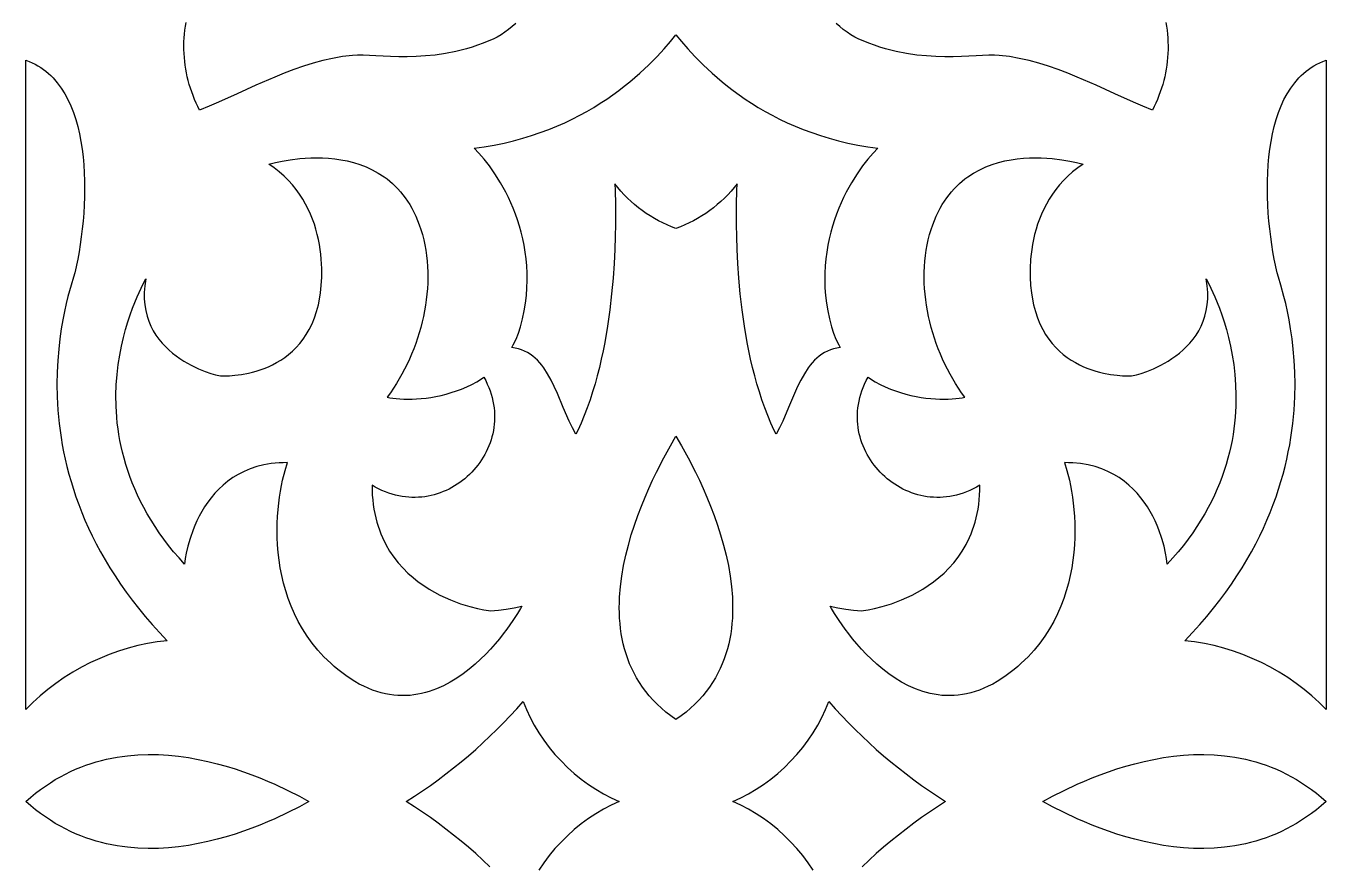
# Model space of a CAD drawing. Extents: x -350 to 350, y -780 to 780.
# Drawn here: x -270 to -190, y -305.6 to -253.9 of the extents above; entities that cross this region are included whole.
import ezdxf

# ---------------------------------------------------------------- set-up
doc = ezdxf.new("R2010")
doc.units = 0
doc.layers.add('LAYER_1', color=18, linetype='CONTINUOUS')

msp = doc.modelspace()

# ---------------------------------------------------------------- linework, layer by layer
at = {"layer": 'LAYER_1'}
for points in [[(-239.857, -253.75), (-240.075, -253.942), (-240.299, -254.123), (-240.53, -254.292), (-240.767, -254.448), (-241.009, -254.59), (-241.258, -254.717), (-241.511, -254.83), (-241.862, -254.969), (-242.21, -255.094), (-242.553, -255.207), (-242.891, -255.307), (-243.225, -255.397), (-243.554, -255.475), (-244.196, -255.602), (-244.818, -255.693), (-245.417, -255.753), (-245.992, -255.787), (-246.542, -255.8), (-247.067, -255.796), (-247.563, -255.78), (-248.47, -255.734), (-249.252, -255.7), (-249.593, -255.699), (-249.9, -255.716), (-250.518, -255.792), (-251.13, -255.9), (-251.736, -256.036), (-252.337, -256.198), (-252.933, -256.383), (-253.524, -256.588), (-254.111, -256.81), (-254.695, -257.046), (-255.856, -257.548), (-257.01, -258.072), (-258.162, -258.593), (-258.738, -258.845), (-259.316, -259.088), (-259.427, -258.868), (-259.532, -258.646), (-259.63, -258.421), (-259.721, -258.194), (-259.806, -257.966), (-259.883, -257.735), (-259.954, -257.503), (-260.018, -257.269), (-260.075, -257.034), (-260.125, -256.798), (-260.168, -256.561), (-260.204, -256.322), (-260.234, -256.083), (-260.256, -255.844), (-260.272, -255.603), (-260.281, -255.363), (-260.283, -255.122), (-260.278, -254.882), (-260.266, -254.641), (-260.247, -254.401), (-260.222, -254.162), (-260.189, -253.922), (-260.15, -253.684)], [(-199.854, -253.684), (-199.815, -253.922), (-199.783, -254.162), (-199.757, -254.401), (-199.738, -254.641), (-199.726, -254.882), (-199.721, -255.122), (-199.723, -255.363), (-199.732, -255.603), (-199.748, -255.844), (-199.771, -256.083), (-199.8, -256.322), (-199.836, -256.561), (-199.88, -256.798), (-199.93, -257.034), (-199.987, -257.269), (-200.05, -257.503), (-200.121, -257.735), (-200.199, -257.966), (-200.283, -258.194), (-200.374, -258.421), (-200.472, -258.646), (-200.577, -258.868), (-200.689, -259.088), (-201.266, -258.845), (-201.843, -258.593), (-202.995, -258.072), (-204.149, -257.548), (-205.309, -257.046), (-205.893, -256.81), (-206.481, -256.588), (-207.072, -256.383), (-207.667, -256.198), (-208.268, -256.036), (-208.874, -255.9), (-209.486, -255.792), (-210.105, -255.716), (-210.411, -255.699), (-210.753, -255.7), (-211.535, -255.734), (-212.441, -255.78), (-212.938, -255.796), (-213.462, -255.8), (-214.012, -255.787), (-214.588, -255.753), (-215.187, -255.693), (-215.808, -255.602), (-216.451, -255.475), (-216.78, -255.397), (-217.113, -255.307), (-217.452, -255.207), (-217.795, -255.094), (-218.142, -254.969), (-218.494, -254.83), (-218.747, -254.717), (-218.995, -254.59), (-219.237, -254.448), (-219.474, -254.292), (-219.705, -254.123), (-219.929, -253.942), (-220.147, -253.75)], [(-241.453, -305.621), (-241.887, -305.216), (-242.328, -304.818), (-242.776, -304.428), (-243.231, -304.047), (-243.693, -303.673), (-244.162, -303.308), (-244.637, -302.952), (-245.119, -302.604), (-245.606, -302.265), (-246.099, -301.935), (-246.598, -301.612), (-246.099, -301.288), (-245.606, -300.958), (-245.119, -300.619), (-244.637, -300.272), (-244.162, -299.915), (-243.693, -299.55), (-243.231, -299.177), (-242.776, -298.795), (-242.328, -298.405), (-241.887, -298.007), (-241.453, -297.602), (-241.028, -297.189), (-240.61, -296.769), (-240.201, -296.341), (-239.8, -295.906), (-239.408, -295.464), (-239.211, -295.959), (-238.983, -296.447), (-238.727, -296.924), (-238.444, -297.391), (-238.136, -297.845), (-237.803, -298.286), (-237.449, -298.712), (-237.073, -299.12), (-236.678, -299.51), (-236.265, -299.881), (-235.835, -300.231), (-235.391, -300.557), (-234.933, -300.86), (-234.464, -301.137), (-233.984, -301.387), (-233.495, -301.612), (-233.984, -301.836), (-234.464, -302.086), (-234.933, -302.363), (-235.391, -302.666), (-235.835, -302.993), (-236.265, -303.342), (-236.678, -303.713), (-237.073, -304.103), (-237.449, -304.512), (-237.803, -304.937), (-238.136, -305.378), (-238.444, -305.832)], [(-221.56, -305.832), (-221.869, -305.378), (-222.201, -304.937), (-222.556, -304.512), (-222.932, -304.103), (-223.327, -303.713), (-223.74, -303.342), (-224.169, -302.993), (-224.613, -302.666), (-225.071, -302.363), (-225.541, -302.086), (-226.02, -301.836), (-226.509, -301.612), (-226.02, -301.387), (-225.541, -301.137), (-225.071, -300.86), (-224.613, -300.557), (-224.169, -300.231), (-223.74, -299.881), (-223.327, -299.51), (-222.932, -299.12), (-222.556, -298.712), (-222.201, -298.286), (-221.869, -297.845), (-221.56, -297.391), (-221.277, -296.924), (-221.021, -296.447), (-220.793, -295.959), (-220.596, -295.464), (-220.204, -295.906), (-219.803, -296.341), (-219.394, -296.769), (-218.977, -297.189), (-218.551, -297.602), (-218.118, -298.007), (-217.677, -298.405), (-217.229, -298.795), (-216.773, -299.177), (-216.311, -299.55), (-215.842, -299.915), (-215.367, -300.272), (-214.886, -300.619), (-214.398, -300.958), (-213.905, -301.288), (-213.407, -301.612), (-213.905, -301.935), (-214.398, -302.265), (-214.886, -302.604), (-215.367, -302.952), (-215.842, -303.308), (-216.311, -303.673), (-216.773, -304.047), (-217.229, -304.428), (-217.677, -304.818), (-218.118, -305.216), (-218.551, -305.621)]]:
    msp.add_lwpolyline(points, dxfattribs=at)
for points in [[(-229.669, -254.862), (-229.28, -255.311), (-228.835, -255.793), (-228.333, -256.298), (-227.773, -256.819), (-227.154, -257.349), (-226.823, -257.614), (-226.476, -257.879), (-226.114, -258.142), (-225.738, -258.403), (-225.346, -258.66), (-224.938, -258.912), (-224.516, -259.159), (-224.077, -259.399), (-223.623, -259.632), (-223.154, -259.856), (-222.669, -260.071), (-222.167, -260.275), (-221.65, -260.468), (-221.117, -260.649), (-220.567, -260.817), (-220.002, -260.971), (-219.419, -261.109), (-218.821, -261.231), (-218.206, -261.336), (-217.574, -261.423), (-217.87, -261.726), (-218.189, -262.092), (-218.522, -262.519), (-218.862, -263.005), (-219.2, -263.546), (-219.366, -263.836), (-219.529, -264.139), (-219.686, -264.455), (-219.838, -264.784), (-219.984, -265.124), (-220.122, -265.476), (-220.251, -265.839), (-220.37, -266.213), (-220.478, -266.597), (-220.575, -266.992), (-220.659, -267.397), (-220.729, -267.811), (-220.783, -268.235), (-220.822, -268.667), (-220.844, -269.108), (-220.848, -269.558), (-220.833, -270.015), (-220.797, -270.481), (-220.741, -270.953), (-220.662, -271.432), (-220.56, -271.918), (-220.433, -272.411), (-220.308, -272.804), (-220.16, -273.176), (-219.991, -273.526), (-219.896, -273.69), (-220.109, -273.72), (-220.311, -273.765), (-220.504, -273.826), (-220.687, -273.902), (-220.861, -273.991), (-221.027, -274.094), (-221.184, -274.209), (-221.334, -274.335), (-221.477, -274.473), (-221.613, -274.621), (-221.743, -274.778), (-221.867, -274.945), (-222.099, -275.301), (-222.314, -275.684), (-222.515, -276.088), (-222.705, -276.507), (-223.069, -277.369), (-223.435, -278.222), (-223.628, -278.632), (-223.832, -279.022), (-223.952, -278.784), (-224.161, -278.33), (-224.357, -277.865), (-224.54, -277.391), (-224.712, -276.908), (-224.873, -276.418), (-225.022, -275.921), (-225.16, -275.42), (-225.289, -274.915), (-225.407, -274.407), (-225.516, -273.897), (-225.616, -273.387), (-225.789, -272.37), (-225.93, -271.366), (-226.043, -270.382), (-226.129, -269.43), (-226.192, -268.517), (-226.236, -267.654), (-226.263, -266.849), (-226.277, -266.111), (-226.28, -265.451), (-226.275, -264.876), (-226.256, -264.022), (-226.243, -263.624), (-226.424, -263.853), (-226.613, -264.075), (-226.812, -264.292), (-227.019, -264.501), (-227.235, -264.703), (-227.458, -264.898), (-227.688, -265.085), (-227.924, -265.264), (-228.167, -265.434), (-228.416, -265.595), (-228.67, -265.747), (-228.929, -265.89), (-229.192, -266.022), (-229.459, -266.144), (-229.729, -266.256), (-230.002, -266.357), (-230.276, -266.256), (-230.546, -266.144), (-230.813, -266.022), (-231.076, -265.89), (-231.334, -265.747), (-231.588, -265.595), (-231.837, -265.434), (-232.08, -265.264), (-232.317, -265.085), (-232.547, -264.898), (-232.77, -264.703), (-232.985, -264.501), (-233.192, -264.292), (-233.391, -264.075), (-233.581, -263.853), (-233.761, -263.624), (-233.749, -264.022), (-233.729, -264.876), (-233.725, -265.451), (-233.728, -266.111), (-233.741, -266.849), (-233.768, -267.654), (-233.812, -268.517), (-233.875, -269.43), (-233.962, -270.382), (-234.074, -271.366), (-234.215, -272.37), (-234.389, -273.387), (-234.488, -273.897), (-234.597, -274.407), (-234.716, -274.915), (-234.844, -275.42), (-234.983, -275.921), (-235.132, -276.418), (-235.292, -276.908), (-235.464, -277.391), (-235.648, -277.865), (-235.844, -278.33), (-236.052, -278.784), (-236.172, -279.022), (-236.376, -278.632), (-236.569, -278.222), (-236.936, -277.369), (-237.299, -276.507), (-237.49, -276.088), (-237.69, -275.684), (-237.905, -275.301), (-238.138, -274.945), (-238.262, -274.778), (-238.391, -274.621), (-238.527, -274.473), (-238.67, -274.335), (-238.82, -274.209), (-238.978, -274.094), (-239.143, -273.991), (-239.317, -273.902), (-239.501, -273.826), (-239.693, -273.765), (-239.896, -273.72), (-240.109, -273.69), (-240.014, -273.526), (-239.844, -273.176), (-239.696, -272.804), (-239.571, -272.411), (-239.445, -271.918), (-239.343, -271.432), (-239.264, -270.953), (-239.207, -270.481), (-239.172, -270.015), (-239.156, -269.558), (-239.16, -269.108), (-239.182, -268.667), (-239.221, -268.235), (-239.276, -267.811), (-239.346, -267.397), (-239.429, -266.992), (-239.526, -266.597), (-239.634, -266.213), (-239.754, -265.839), (-239.883, -265.476), (-240.02, -265.124), (-240.166, -264.784), (-240.318, -264.455), (-240.476, -264.139), (-240.638, -263.836), (-240.804, -263.546), (-241.142, -263.005), (-241.482, -262.519), (-241.816, -262.092), (-242.135, -261.726), (-242.43, -261.423), (-241.799, -261.336), (-241.183, -261.231), (-240.585, -261.109), (-240.003, -260.971), (-239.437, -260.817), (-238.888, -260.649), (-238.354, -260.468), (-237.837, -260.275), (-237.336, -260.071), (-236.85, -259.856), (-236.381, -259.632), (-235.927, -259.399), (-235.489, -259.159), (-235.066, -258.912), (-234.659, -258.66), (-234.267, -258.403), (-233.89, -258.142), (-233.528, -257.879), (-233.182, -257.614), (-232.85, -257.349), (-232.231, -256.819), (-231.671, -256.298), (-231.169, -255.793), (-230.724, -255.311), (-230.336, -254.862), (-230.002, -254.451)], [(-269.808, -256.086), (-269.62, -256.169), (-269.439, -256.259), (-269.263, -256.357), (-269.094, -256.462), (-268.931, -256.575), (-268.774, -256.696), (-268.623, -256.823), (-268.477, -256.957), (-268.338, -257.098), (-268.075, -257.399), (-267.835, -257.723), (-267.615, -258.071), (-267.417, -258.439), (-267.238, -258.827), (-267.078, -259.233), (-266.937, -259.655), (-266.814, -260.092), (-266.708, -260.542), (-266.619, -261.004), (-266.546, -261.475), (-266.488, -261.955), (-266.444, -262.442), (-266.415, -262.934), (-266.398, -263.43), (-266.395, -263.928), (-266.403, -264.426), (-266.422, -264.924), (-266.452, -265.419), (-266.492, -265.909), (-266.542, -266.394), (-266.6, -266.872), (-266.665, -267.34), (-266.738, -267.798), (-266.818, -268.244), (-266.994, -269.094), (-267.072, -269.356), (-267.222, -269.85), (-267.417, -270.556), (-267.522, -270.985), (-267.628, -271.461), (-267.731, -271.982), (-267.828, -272.546), (-267.915, -273.151), (-267.988, -273.795), (-268.045, -274.477), (-268.082, -275.193), (-268.095, -275.942), (-268.081, -276.722), (-268.036, -277.531), (-267.957, -278.367), (-267.904, -278.794), (-267.841, -279.227), (-267.767, -279.666), (-267.683, -280.11), (-267.588, -280.559), (-267.481, -281.013), (-267.362, -281.472), (-267.23, -281.935), (-267.086, -282.402), (-266.929, -282.873), (-266.757, -283.348), (-266.572, -283.826), (-266.372, -284.307), (-266.156, -284.791), (-265.926, -285.278), (-265.679, -285.766), (-265.416, -286.257), (-265.136, -286.75), (-264.839, -287.244), (-264.524, -287.74), (-264.192, -288.236), (-263.84, -288.734), (-263.47, -289.231), (-263.08, -289.729), (-262.67, -290.227), (-262.241, -290.725), (-261.79, -291.223), (-261.318, -291.719), (-261.92, -291.79), (-262.521, -291.891), (-263.12, -292.021), (-263.715, -292.178), (-264.306, -292.362), (-264.89, -292.573), (-265.466, -292.809), (-266.031, -293.069), (-266.585, -293.354), (-267.126, -293.661), (-267.652, -293.991), (-268.161, -294.343), (-268.653, -294.715), (-269.124, -295.107), (-269.575, -295.518), (-270.001, -295.947), (-270.001, -256.013)], [(-190.002, -295.948), (-190.43, -295.518), (-190.88, -295.107), (-191.352, -294.715), (-191.843, -294.343), (-192.353, -293.991), (-192.878, -293.661), (-193.419, -293.354), (-193.973, -293.069), (-194.539, -292.809), (-195.114, -292.573), (-195.698, -292.362), (-196.289, -292.178), (-196.885, -292.021), (-197.484, -291.891), (-198.085, -291.79), (-198.686, -291.719), (-198.214, -291.223), (-197.764, -290.725), (-197.334, -290.227), (-196.924, -289.729), (-196.535, -289.231), (-196.164, -288.734), (-195.813, -288.236), (-195.48, -287.74), (-195.165, -287.244), (-194.868, -286.75), (-194.588, -286.257), (-194.325, -285.766), (-194.079, -285.278), (-193.848, -284.791), (-193.633, -284.307), (-193.433, -283.826), (-193.247, -283.348), (-193.076, -282.873), (-192.918, -282.402), (-192.774, -281.935), (-192.643, -281.472), (-192.524, -281.013), (-192.417, -280.559), (-192.321, -280.11), (-192.237, -279.666), (-192.164, -279.227), (-192.101, -278.794), (-192.047, -278.367), (-191.968, -277.531), (-191.923, -276.722), (-191.909, -275.942), (-191.922, -275.193), (-191.959, -274.477), (-192.016, -273.795), (-192.09, -273.151), (-192.177, -272.546), (-192.274, -271.982), (-192.377, -271.461), (-192.482, -270.985), (-192.588, -270.556), (-192.782, -269.85), (-192.932, -269.356), (-193.01, -269.094), (-193.186, -268.244), (-193.266, -267.798), (-193.339, -267.34), (-193.405, -266.872), (-193.463, -266.394), (-193.512, -265.909), (-193.552, -265.419), (-193.582, -264.924), (-193.601, -264.426), (-193.61, -263.928), (-193.606, -263.43), (-193.59, -262.934), (-193.56, -262.442), (-193.517, -261.955), (-193.459, -261.475), (-193.385, -261.004), (-193.296, -260.542), (-193.19, -260.092), (-193.067, -259.655), (-192.926, -259.233), (-192.767, -258.827), (-192.588, -258.439), (-192.389, -258.071), (-192.17, -257.723), (-191.929, -257.399), (-191.667, -257.098), (-191.527, -256.957), (-191.382, -256.823), (-191.23, -256.696), (-191.073, -256.575), (-190.91, -256.462), (-190.741, -256.357), (-190.566, -256.259), (-190.384, -256.169), (-190.196, -256.086), (-190.002, -256.012)], [(-251.761, -262.021), (-251.386, -262.042), (-251.005, -262.079), (-250.619, -262.134), (-250.23, -262.21), (-249.841, -262.307), (-249.453, -262.429), (-249.068, -262.575), (-248.69, -262.75), (-248.32, -262.954), (-247.96, -263.189), (-247.784, -263.318), (-247.612, -263.457), (-247.443, -263.604), (-247.279, -263.76), (-247.118, -263.925), (-246.962, -264.1), (-246.811, -264.284), (-246.664, -264.478), (-246.523, -264.683), (-246.387, -264.898), (-246.257, -265.123), (-246.133, -265.359), (-246.016, -265.607), (-245.905, -265.865), (-245.8, -266.135), (-245.703, -266.417), (-245.608, -266.732), (-245.525, -267.052), (-245.454, -267.376), (-245.395, -267.703), (-245.348, -268.034), (-245.312, -268.367), (-245.288, -268.703), (-245.274, -269.041), (-245.272, -269.381), (-245.28, -269.722), (-245.299, -270.064), (-245.328, -270.406), (-245.367, -270.749), (-245.416, -271.091), (-245.475, -271.432), (-245.544, -271.773), (-245.621, -272.111), (-245.708, -272.448), (-245.804, -272.783), (-245.908, -273.114), (-246.021, -273.443), (-246.142, -273.768), (-246.272, -274.089), (-246.409, -274.405), (-246.554, -274.717), (-246.707, -275.024), (-246.866, -275.325), (-247.033, -275.62), (-247.207, -275.909), (-247.388, -276.191), (-247.575, -276.466), (-247.769, -276.733), (-247.604, -276.772), (-247.42, -276.805), (-247.216, -276.832), (-246.995, -276.852), (-246.758, -276.864), (-246.507, -276.869), (-246.242, -276.865), (-245.966, -276.852), (-245.68, -276.829), (-245.384, -276.797), (-245.082, -276.753), (-244.773, -276.699), (-244.46, -276.633), (-244.144, -276.554), (-243.827, -276.462), (-243.509, -276.358), (-243.192, -276.239), (-242.878, -276.105), (-242.568, -275.957), (-242.264, -275.793), (-241.967, -275.613), (-241.823, -275.514), (-241.712, -275.723), (-241.612, -275.932), (-241.522, -276.141), (-241.444, -276.35), (-241.375, -276.56), (-241.316, -276.768), (-241.267, -276.977), (-241.228, -277.184), (-241.199, -277.391), (-241.179, -277.597), (-241.167, -277.801), (-241.165, -278.004), (-241.172, -278.206), (-241.187, -278.406), (-241.21, -278.604), (-241.242, -278.799), (-241.282, -278.993), (-241.329, -279.184), (-241.384, -279.372), (-241.447, -279.558), (-241.516, -279.74), (-241.593, -279.919), (-241.677, -280.095), (-241.767, -280.267), (-241.864, -280.436), (-241.967, -280.6), (-242.077, -280.761), (-242.192, -280.917), (-242.313, -281.069), (-242.439, -281.216), (-242.571, -281.358), (-242.708, -281.495), (-242.85, -281.627), (-242.997, -281.754), (-243.149, -281.875), (-243.305, -281.99), (-243.465, -282.1), (-243.629, -282.203), (-243.797, -282.3), (-243.969, -282.391), (-244.144, -282.475), (-244.323, -282.552), (-244.504, -282.622), (-244.689, -282.685), (-244.876, -282.74), (-245.066, -282.788), (-245.259, -282.828), (-245.453, -282.861), (-245.65, -282.885), (-245.848, -282.901), (-246.048, -282.909), (-246.249, -282.908), (-246.452, -282.898), (-246.655, -282.879), (-246.86, -282.851), (-247.065, -282.813), (-247.27, -282.766), (-247.476, -282.71), (-247.682, -282.643), (-247.888, -282.566), (-248.094, -282.479), (-248.299, -282.382), (-248.504, -282.274), (-248.708, -282.155), (-248.704, -282.467), (-248.689, -282.77), (-248.665, -283.065), (-248.632, -283.352), (-248.59, -283.631), (-248.539, -283.902), (-248.48, -284.165), (-248.413, -284.421), (-248.338, -284.669), (-248.255, -284.91), (-248.166, -285.143), (-248.07, -285.369), (-247.858, -285.8), (-247.623, -286.203), (-247.367, -286.58), (-247.092, -286.931), (-246.801, -287.257), (-246.497, -287.559), (-246.182, -287.837), (-245.858, -288.094), (-245.528, -288.328), (-245.195, -288.542), (-244.861, -288.737), (-244.528, -288.912), (-244.199, -289.07), (-243.876, -289.21), (-243.562, -289.334), (-243.259, -289.443), (-242.698, -289.618), (-242.213, -289.741), (-241.822, -289.821), (-241.547, -289.863), (-241.406, -289.875), (-241.165, -289.866), (-240.925, -289.847), (-240.446, -289.782), (-239.97, -289.693), (-239.497, -289.591), (-239.579, -289.745), (-239.762, -290.053), (-240.042, -290.485), (-240.414, -291.012), (-240.633, -291.302), (-240.873, -291.604), (-241.133, -291.915), (-241.414, -292.231), (-241.714, -292.548), (-242.032, -292.863), (-242.37, -293.172), (-242.724, -293.47), (-243.096, -293.755), (-243.484, -294.023), (-243.889, -294.27), (-244.308, -294.492), (-244.743, -294.685), (-244.965, -294.77), (-245.191, -294.846), (-245.42, -294.913), (-245.653, -294.971), (-245.889, -295.019), (-246.128, -295.056), (-246.37, -295.083), (-246.616, -295.098), (-246.864, -295.101), (-247.115, -295.092), (-247.369, -295.071), (-247.625, -295.036), (-247.885, -294.988), (-248.146, -294.925), (-248.411, -294.848), (-248.677, -294.756), (-248.947, -294.648), (-249.218, -294.524), (-249.492, -294.384), (-249.768, -294.227), (-250.045, -294.052), (-250.325, -293.86), (-250.57, -293.678), (-250.807, -293.493), (-251.034, -293.303), (-251.252, -293.109), (-251.664, -292.71), (-252.043, -292.296), (-252.39, -291.87), (-252.706, -291.433), (-252.992, -290.987), (-253.25, -290.531), (-253.481, -290.069), (-253.685, -289.602), (-253.865, -289.13), (-254.021, -288.655), (-254.154, -288.179), (-254.265, -287.704), (-254.356, -287.229), (-254.428, -286.758), (-254.482, -286.291), (-254.519, -285.83), (-254.54, -285.376), (-254.547, -284.93), (-254.54, -284.495), (-254.521, -284.071), (-254.491, -283.659), (-254.45, -283.262), (-254.401, -282.881), (-254.344, -282.516), (-254.281, -282.17), (-254.212, -281.844), (-254.062, -281.257), (-253.905, -280.766), (-254.166, -280.769), (-254.419, -280.78), (-254.904, -280.828), (-255.362, -280.907), (-255.794, -281.014), (-256.199, -281.148), (-256.58, -281.306), (-256.937, -281.487), (-257.27, -281.688), (-257.58, -281.908), (-257.868, -282.143), (-258.136, -282.392), (-258.382, -282.653), (-258.61, -282.923), (-258.818, -283.2), (-259.009, -283.483), (-259.182, -283.769), (-259.338, -284.056), (-259.479, -284.342), (-259.605, -284.624), (-259.717, -284.901), (-259.902, -285.43), (-260.039, -285.911), (-260.135, -286.328), (-260.196, -286.662), (-260.237, -287.017), (-260.585, -286.631), (-260.915, -286.244), (-261.227, -285.857), (-261.522, -285.469), (-261.8, -285.081), (-262.062, -284.694), (-262.307, -284.307), (-262.537, -283.92), (-262.752, -283.535), (-262.952, -283.15), (-263.138, -282.766), (-263.309, -282.384), (-263.467, -282.004), (-263.612, -281.625), (-263.743, -281.248), (-263.863, -280.873), (-263.97, -280.501), (-264.065, -280.132), (-264.149, -279.765), (-264.223, -279.401), (-264.285, -279.04), (-264.338, -278.683), (-264.381, -278.33), (-264.414, -277.98), (-264.455, -277.293), (-264.463, -276.624), (-264.442, -275.974), (-264.394, -275.345), (-264.324, -274.739), (-264.233, -274.156), (-264.125, -273.6), (-264.004, -273.071), (-263.872, -272.572), (-263.733, -272.103), (-263.589, -271.666), (-263.445, -271.264), (-263.165, -270.567), (-262.918, -270.026), (-262.73, -269.653), (-262.625, -269.461), (-262.691, -269.891), (-262.722, -270.301), (-262.722, -270.692), (-262.692, -271.064), (-262.635, -271.417), (-262.552, -271.753), (-262.445, -272.071), (-262.317, -272.372), (-262.169, -272.655), (-262.004, -272.923), (-261.823, -273.174), (-261.628, -273.41), (-261.422, -273.63), (-261.207, -273.835), (-260.984, -274.026), (-260.756, -274.203), (-260.525, -274.366), (-260.292, -274.516), (-260.06, -274.653), (-259.831, -274.777), (-259.389, -274.989), (-258.983, -275.156), (-258.628, -275.28), (-258.341, -275.365), (-258.138, -275.414), (-258.035, -275.43), (-257.749, -275.431), (-257.48, -275.421), (-257.142, -275.394), (-256.746, -275.343), (-256.306, -275.26), (-256.072, -275.204), (-255.832, -275.137), (-255.586, -275.059), (-255.336, -274.969), (-255.084, -274.865), (-254.831, -274.746), (-254.578, -274.612), (-254.327, -274.462), (-254.08, -274.295), (-253.838, -274.11), (-253.601, -273.906), (-253.373, -273.682), (-253.154, -273.437), (-252.946, -273.17), (-252.75, -272.881), (-252.568, -272.568), (-252.401, -272.23), (-252.251, -271.867), (-252.118, -271.478), (-252.006, -271.062), (-251.936, -270.721), (-251.874, -270.32), (-251.827, -269.864), (-251.8, -269.362), (-251.798, -268.821), (-251.827, -268.248), (-251.855, -267.952), (-251.893, -267.651), (-251.942, -267.345), (-252.002, -267.037), (-252.074, -266.726), (-252.158, -266.413), (-252.256, -266.1), (-252.368, -265.787), (-252.494, -265.476), (-252.637, -265.166), (-252.795, -264.86), (-252.97, -264.558), (-253.162, -264.262), (-253.373, -263.971), (-253.603, -263.686), (-253.852, -263.41), (-254.122, -263.142), (-254.413, -262.884), (-254.725, -262.637), (-255.06, -262.401), (-254.645, -262.301), (-254.244, -262.218), (-253.739, -262.134), (-253.145, -262.064), (-252.82, -262.038), (-252.48, -262.021), (-252.126, -262.014)], [(-207.525, -262.021), (-207.185, -262.038), (-206.86, -262.064), (-206.266, -262.134), (-205.76, -262.218), (-205.36, -262.301), (-204.944, -262.401), (-205.279, -262.637), (-205.592, -262.884), (-205.882, -263.142), (-206.152, -263.41), (-206.401, -263.686), (-206.631, -263.971), (-206.842, -264.262), (-207.035, -264.558), (-207.21, -264.86), (-207.368, -265.166), (-207.51, -265.476), (-207.637, -265.787), (-207.748, -266.1), (-207.846, -266.413), (-207.931, -266.726), (-208.002, -267.037), (-208.062, -267.345), (-208.111, -267.651), (-208.149, -267.952), (-208.177, -268.248), (-208.207, -268.821), (-208.205, -269.362), (-208.178, -269.864), (-208.13, -270.32), (-208.069, -270.721), (-207.998, -271.062), (-207.886, -271.478), (-207.754, -271.867), (-207.603, -272.23), (-207.436, -272.568), (-207.254, -272.881), (-207.058, -273.17), (-206.85, -273.437), (-206.631, -273.682), (-206.403, -273.906), (-206.167, -274.11), (-205.924, -274.295), (-205.677, -274.462), (-205.426, -274.612), (-205.173, -274.746), (-204.92, -274.865), (-204.668, -274.969), (-204.418, -275.059), (-204.172, -275.137), (-203.932, -275.204), (-203.698, -275.26), (-203.258, -275.343), (-202.863, -275.394), (-202.524, -275.421), (-202.255, -275.431), (-201.969, -275.43), (-201.867, -275.414), (-201.664, -275.365), (-201.377, -275.28), (-201.022, -275.156), (-200.615, -274.989), (-200.173, -274.777), (-199.944, -274.653), (-199.712, -274.516), (-199.479, -274.366), (-199.248, -274.203), (-199.02, -274.026), (-198.797, -273.835), (-198.582, -273.63), (-198.376, -273.41), (-198.182, -273.174), (-198.001, -272.923), (-197.835, -272.655), (-197.687, -272.372), (-197.559, -272.071), (-197.452, -271.753), (-197.369, -271.417), (-197.312, -271.064), (-197.282, -270.692), (-197.282, -270.301), (-197.314, -269.891), (-197.379, -269.461), (-197.275, -269.653), (-197.087, -270.026), (-196.84, -270.567), (-196.56, -271.264), (-196.415, -271.666), (-196.272, -272.103), (-196.132, -272.572), (-196, -273.071), (-195.879, -273.6), (-195.771, -274.156), (-195.681, -274.739), (-195.61, -275.345), (-195.562, -275.974), (-195.541, -276.624), (-195.549, -277.293), (-195.59, -277.98), (-195.624, -278.33), (-195.666, -278.683), (-195.719, -279.04), (-195.782, -279.401), (-195.855, -279.765), (-195.939, -280.132), (-196.035, -280.501), (-196.142, -280.873), (-196.261, -281.248), (-196.393, -281.625), (-196.537, -282.004), (-196.695, -282.384), (-196.867, -282.766), (-197.052, -283.15), (-197.252, -283.535), (-197.467, -283.92), (-197.697, -284.307), (-197.943, -284.694), (-198.204, -285.081), (-198.483, -285.469), (-198.777, -285.857), (-199.09, -286.244), (-199.419, -286.631), (-199.767, -287.017), (-199.809, -286.662), (-199.87, -286.328), (-199.966, -285.911), (-200.103, -285.43), (-200.287, -284.901), (-200.399, -284.624), (-200.525, -284.342), (-200.666, -284.056), (-200.823, -283.769), (-200.996, -283.483), (-201.186, -283.2), (-201.395, -282.923), (-201.622, -282.653), (-201.869, -282.392), (-202.136, -282.143), (-202.424, -281.908), (-202.735, -281.688), (-203.068, -281.487), (-203.424, -281.306), (-203.805, -281.148), (-204.211, -281.014), (-204.642, -280.907), (-205.1, -280.828), (-205.586, -280.78), (-205.839, -280.769), (-206.099, -280.766), (-205.942, -281.257), (-205.793, -281.844), (-205.724, -282.17), (-205.66, -282.516), (-205.603, -282.881), (-205.554, -283.262), (-205.514, -283.659), (-205.483, -284.071), (-205.464, -284.495), (-205.457, -284.93), (-205.464, -285.376), (-205.485, -285.83), (-205.522, -286.291), (-205.576, -286.758), (-205.648, -287.229), (-205.739, -287.704), (-205.851, -288.179), (-205.984, -288.655), (-206.14, -289.13), (-206.319, -289.602), (-206.524, -290.069), (-206.754, -290.531), (-207.012, -290.987), (-207.299, -291.433), (-207.615, -291.87), (-207.962, -292.296), (-208.34, -292.71), (-208.752, -293.109), (-208.971, -293.303), (-209.198, -293.493), (-209.434, -293.678), (-209.679, -293.86), (-209.959, -294.052), (-210.237, -294.227), (-210.513, -294.384), (-210.786, -294.524), (-211.058, -294.648), (-211.327, -294.756), (-211.594, -294.848), (-211.858, -294.925), (-212.12, -294.988), (-212.379, -295.036), (-212.636, -295.071), (-212.89, -295.092), (-213.141, -295.101), (-213.389, -295.098), (-213.634, -295.083), (-213.876, -295.056), (-214.115, -295.019), (-214.351, -294.971), (-214.584, -294.913), (-214.813, -294.846), (-215.039, -294.77), (-215.262, -294.685), (-215.696, -294.492), (-216.116, -294.27), (-216.52, -294.023), (-216.908, -293.755), (-217.28, -293.47), (-217.635, -293.172), (-217.972, -292.863), (-218.291, -292.548), (-218.591, -292.231), (-218.871, -291.915), (-219.132, -291.604), (-219.372, -291.302), (-219.591, -291.012), (-219.962, -290.485), (-220.242, -290.053), (-220.425, -289.745), (-220.507, -289.591), (-220.034, -289.693), (-219.558, -289.782), (-219.079, -289.847), (-218.839, -289.866), (-218.598, -289.875), (-218.458, -289.863), (-218.182, -289.821), (-217.792, -289.741), (-217.306, -289.618), (-216.745, -289.443), (-216.442, -289.334), (-216.129, -289.21), (-215.806, -289.07), (-215.477, -288.912), (-215.144, -288.737), (-214.809, -288.542), (-214.476, -288.328), (-214.146, -288.094), (-213.822, -287.837), (-213.507, -287.559), (-213.203, -287.257), (-212.912, -286.931), (-212.638, -286.58), (-212.382, -286.203), (-212.146, -285.8), (-211.935, -285.369), (-211.838, -285.143), (-211.749, -284.91), (-211.667, -284.669), (-211.592, -284.421), (-211.524, -284.165), (-211.465, -283.902), (-211.414, -283.631), (-211.372, -283.352), (-211.339, -283.065), (-211.315, -282.77), (-211.301, -282.467), (-211.296, -282.155), (-211.5, -282.274), (-211.705, -282.382), (-211.91, -282.479), (-212.116, -282.566), (-212.322, -282.643), (-212.528, -282.71), (-212.734, -282.766), (-212.94, -282.813), (-213.145, -282.851), (-213.349, -282.879), (-213.553, -282.898), (-213.755, -282.908), (-213.957, -282.909), (-214.157, -282.901), (-214.355, -282.885), (-214.551, -282.861), (-214.746, -282.828), (-214.938, -282.788), (-215.128, -282.74), (-215.315, -282.685), (-215.5, -282.622), (-215.682, -282.552), (-215.86, -282.475), (-216.036, -282.391), (-216.207, -282.3), (-216.375, -282.203), (-216.54, -282.1), (-216.7, -281.99), (-216.856, -281.875), (-217.007, -281.754), (-217.154, -281.627), (-217.296, -281.495), (-217.433, -281.358), (-217.565, -281.216), (-217.692, -281.069), (-217.813, -280.917), (-217.928, -280.761), (-218.037, -280.6), (-218.14, -280.436), (-218.237, -280.267), (-218.327, -280.095), (-218.411, -279.919), (-218.488, -279.74), (-218.558, -279.558), (-218.62, -279.372), (-218.675, -279.184), (-218.723, -278.993), (-218.762, -278.799), (-218.794, -278.604), (-218.817, -278.406), (-218.833, -278.206), (-218.839, -278.004), (-218.837, -277.801), (-218.826, -277.597), (-218.806, -277.391), (-218.776, -277.184), (-218.737, -276.977), (-218.688, -276.768), (-218.63, -276.56), (-218.561, -276.35), (-218.482, -276.141), (-218.393, -275.932), (-218.293, -275.723), (-218.182, -275.514), (-218.037, -275.613), (-217.74, -275.793), (-217.436, -275.957), (-217.126, -276.105), (-216.812, -276.239), (-216.496, -276.358), (-216.178, -276.462), (-215.86, -276.554), (-215.544, -276.633), (-215.231, -276.699), (-214.923, -276.753), (-214.62, -276.797), (-214.325, -276.829), (-214.038, -276.852), (-213.762, -276.865), (-213.498, -276.869), (-213.246, -276.864), (-213.009, -276.852), (-212.788, -276.832), (-212.585, -276.805), (-212.4, -276.772), (-212.236, -276.733), (-212.429, -276.466), (-212.617, -276.191), (-212.797, -275.909), (-212.971, -275.62), (-213.138, -275.325), (-213.298, -275.024), (-213.45, -274.717), (-213.595, -274.405), (-213.733, -274.089), (-213.862, -273.768), (-213.983, -273.443), (-214.096, -273.114), (-214.201, -272.783), (-214.296, -272.448), (-214.383, -272.111), (-214.461, -271.773), (-214.529, -271.432), (-214.588, -271.091), (-214.637, -270.749), (-214.676, -270.406), (-214.705, -270.064), (-214.724, -269.722), (-214.733, -269.381), (-214.73, -269.041), (-214.717, -268.703), (-214.692, -268.367), (-214.657, -268.034), (-214.609, -267.703), (-214.55, -267.376), (-214.479, -267.052), (-214.396, -266.732), (-214.301, -266.417), (-214.204, -266.135), (-214.1, -265.865), (-213.989, -265.607), (-213.871, -265.359), (-213.747, -265.123), (-213.617, -264.898), (-213.481, -264.683), (-213.34, -264.478), (-213.194, -264.284), (-213.042, -264.1), (-212.886, -263.925), (-212.726, -263.76), (-212.561, -263.604), (-212.392, -263.457), (-212.22, -263.318), (-212.045, -263.189), (-211.684, -262.954), (-211.314, -262.75), (-210.936, -262.575), (-210.552, -262.429), (-210.164, -262.307), (-209.774, -262.21), (-209.386, -262.134), (-208.999, -262.079), (-208.618, -262.042), (-208.244, -262.021), (-207.879, -262.014)], [(-229.654, -279.736), (-229.245, -280.481), (-228.796, -281.359), (-228.564, -281.843), (-228.331, -282.352), (-228.1, -282.886), (-227.874, -283.441), (-227.655, -284.016), (-227.447, -284.608), (-227.253, -285.215), (-227.075, -285.835), (-226.916, -286.465), (-226.78, -287.103), (-226.668, -287.747), (-226.585, -288.395), (-226.533, -289.044), (-226.52, -289.368), (-226.515, -289.692), (-226.519, -290.015), (-226.533, -290.337), (-226.557, -290.658), (-226.592, -290.977), (-226.637, -291.294), (-226.693, -291.609), (-226.76, -291.921), (-226.839, -292.23), (-226.93, -292.537), (-227.034, -292.84), (-227.151, -293.139), (-227.281, -293.435), (-227.424, -293.726), (-227.581, -294.013), (-227.753, -294.295), (-227.939, -294.572), (-228.141, -294.843), (-228.357, -295.109), (-228.59, -295.369), (-228.839, -295.623), (-229.104, -295.871), (-229.386, -296.111), (-229.685, -296.345), (-230.002, -296.571), (-230.319, -296.345), (-230.619, -296.111), (-230.901, -295.871), (-231.166, -295.623), (-231.414, -295.369), (-231.647, -295.109), (-231.864, -294.843), (-232.065, -294.572), (-232.251, -294.295), (-232.423, -294.013), (-232.58, -293.726), (-232.724, -293.435), (-232.854, -293.139), (-232.97, -292.84), (-233.074, -292.537), (-233.165, -292.23), (-233.244, -291.921), (-233.312, -291.609), (-233.368, -291.294), (-233.413, -290.977), (-233.447, -290.658), (-233.471, -290.337), (-233.485, -290.015), (-233.49, -289.692), (-233.485, -289.368), (-233.471, -289.044), (-233.419, -288.395), (-233.336, -287.747), (-233.225, -287.103), (-233.088, -286.465), (-232.93, -285.835), (-232.752, -285.215), (-232.557, -284.608), (-232.349, -284.016), (-232.131, -283.441), (-231.904, -282.886), (-231.673, -282.352), (-231.44, -281.843), (-231.209, -281.359), (-230.76, -280.481), (-230.35, -279.736), (-230.002, -279.141)], [(-261.854, -298.728), (-261.229, -298.765), (-260.611, -298.827), (-260.002, -298.913), (-259.403, -299.019), (-258.815, -299.145), (-258.241, -299.287), (-257.68, -299.443), (-257.136, -299.611), (-256.608, -299.789), (-256.099, -299.975), (-255.61, -300.165), (-255.143, -300.359), (-254.698, -300.554), (-253.882, -300.936), (-253.174, -301.293), (-252.586, -301.612), (-253.174, -301.93), (-253.882, -302.288), (-254.698, -302.67), (-255.143, -302.864), (-255.61, -303.058), (-256.099, -303.249), (-256.608, -303.434), (-257.136, -303.612), (-257.68, -303.781), (-258.241, -303.937), (-258.815, -304.079), (-259.403, -304.204), (-260.002, -304.311), (-260.611, -304.396), (-261.229, -304.459), (-261.854, -304.495), (-262.485, -304.504), (-263.121, -304.483), (-263.759, -304.429), (-264.079, -304.389), (-264.399, -304.341), (-264.719, -304.283), (-265.04, -304.216), (-265.359, -304.138), (-265.679, -304.051), (-265.998, -303.954), (-266.315, -303.845), (-266.632, -303.726), (-266.948, -303.596), (-267.263, -303.454), (-267.575, -303.301), (-267.887, -303.135), (-268.196, -302.957), (-268.503, -302.766), (-268.808, -302.563), (-269.111, -302.346), (-269.411, -302.116), (-269.708, -301.872), (-270.001, -301.613), (-270.001, -301.61), (-269.708, -301.351), (-269.411, -301.107), (-269.111, -300.877), (-268.808, -300.66), (-268.503, -300.457), (-268.196, -300.266), (-267.887, -300.088), (-267.575, -299.923), (-267.263, -299.769), (-266.948, -299.627), (-266.632, -299.497), (-266.315, -299.378), (-265.998, -299.27), (-265.679, -299.172), (-265.359, -299.085), (-265.04, -299.008), (-264.719, -298.94), (-264.399, -298.883), (-264.079, -298.834), (-263.759, -298.794), (-263.121, -298.741), (-262.485, -298.719)], [(-196.884, -298.741), (-196.245, -298.794), (-195.925, -298.834), (-195.605, -298.883), (-195.285, -298.94), (-194.965, -299.008), (-194.645, -299.085), (-194.326, -299.172), (-194.007, -299.27), (-193.689, -299.378), (-193.372, -299.497), (-193.056, -299.627), (-192.742, -299.769), (-192.429, -299.923), (-192.118, -300.088), (-191.809, -300.266), (-191.501, -300.457), (-191.196, -300.66), (-190.894, -300.877), (-190.594, -301.107), (-190.297, -301.351), (-190.002, -301.612), (-190.297, -301.872), (-190.594, -302.116), (-190.894, -302.346), (-191.196, -302.563), (-191.501, -302.766), (-191.809, -302.957), (-192.118, -303.135), (-192.429, -303.301), (-192.742, -303.454), (-193.056, -303.596), (-193.372, -303.726), (-193.689, -303.845), (-194.007, -303.954), (-194.326, -304.051), (-194.645, -304.138), (-194.965, -304.216), (-195.285, -304.283), (-195.605, -304.341), (-195.925, -304.389), (-196.245, -304.429), (-196.884, -304.483), (-197.519, -304.504), (-198.15, -304.495), (-198.775, -304.459), (-199.393, -304.396), (-200.003, -304.311), (-200.602, -304.204), (-201.189, -304.079), (-201.764, -303.937), (-202.324, -303.781), (-202.869, -303.612), (-203.396, -303.434), (-203.905, -303.249), (-204.394, -303.058), (-204.862, -302.864), (-205.307, -302.67), (-206.122, -302.288), (-206.83, -301.93), (-207.418, -301.612), (-206.83, -301.293), (-206.122, -300.936), (-205.307, -300.554), (-204.862, -300.359), (-204.394, -300.165), (-203.905, -299.975), (-203.396, -299.789), (-202.869, -299.611), (-202.324, -299.443), (-201.764, -299.287), (-201.189, -299.145), (-200.602, -299.019), (-200.003, -298.913), (-199.393, -298.827), (-198.775, -298.765), (-198.15, -298.728), (-197.519, -298.719)]]:
    msp.add_lwpolyline(points, close=True, dxfattribs=at)

doc.saveas('drawing.dxf')
